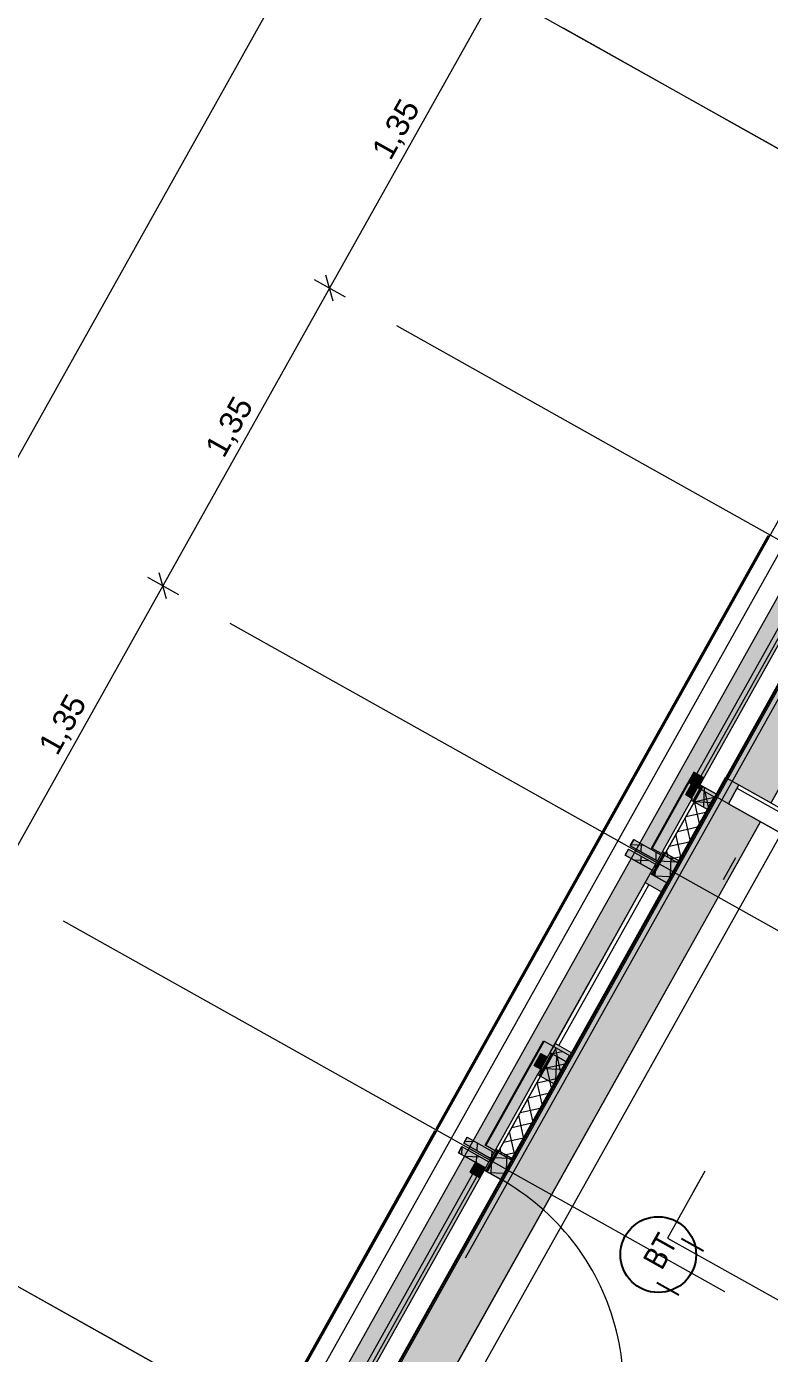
# Model space of a CAD drawing. Header units: metres. Extents: x -36 to 59, y 39 to 183.
# Drawn here: x -13.46 to -10.52, y 137.83 to 143.08 of the extents above; entities that cross this region are included whole.
import ezdxf

# ---------------------------------------------------------------- set-up
doc = ezdxf.new("R2010")
doc.units = ezdxf.units.M
doc.header["$MEASUREMENT"] = 0
for name, pattern in [('Achse', [0.0023, 0.0015, -0.0008]), ('Punktlinie', [0.0035, 0, -0.0035]), ('Strichlinie_ eng', [0.0023, 0.0015, -0.0008]), ('Strichpunktlinie', [0.006703, 0.003528, -0.001764, 0, -0.001411]), ('Wipeout_Contour', [1, 0, -1])]:
    doc.linetypes.add(name, pattern=pattern)
for name, color, linetype in [('00  Raster', 7, 'Continuous'), ('00  Raster Ausbau', 7, 'Continuous'), ('10  Decken', 7, 'Continuous'), ('10  Fassade', 7, 'Continuous'), ('10  Fassade_Deckschraffur', 7, 'Continuous'), ('10  Fassade_Schnittschraffur', 7, 'Continuous'), ('10  Wand Massiv_Deckschraffur', 7, 'Continuous'), ('10  Wand Massiv_Fenster', 7, 'Continuous'), ('20  Absturzsicherung', 7, 'Continuous'), ('20  Möbel', 7, 'Continuous'), ('20  TGA - Revi+BT', 7, 'Continuous'), ('40  Bemaßung 1_ 50 AUSBAU', 7, 'Continuous'), ('Neubau_20  Boden Aufbauten', 7, 'Continuous'), ('Neubau_20  Decke Abhangdecke', 7, 'Continuous'), ('Neubau_20  TGA - Revi+BT', 7, 'Continuous'), ('Neubau_40  Bemaßung 1_50 Achse', 7, 'Continuous')]:
    doc.layers.add(name, color=color, linetype=linetype)
doc.styles.add('ERSTELLTER_STIL_1', font='')
doc.styles.add('ERSTELLTER_STIL_3', font='')
doc.styles.get('ERSTELLTER_STIL_1').set_extended_font_data('Arial')
doc.styles.get('ERSTELLTER_STIL_3').set_extended_font_data('Arial Narrow')
pattern_1 = [(102.605446, (0, 0), (0.048794801, 0.0109118), []), (192.605446, (0, 0), (-0.0109118, 0.048794801), [])]
pattern_2 = [(87.605446, (0, 0), (-0.059947608, 0.00250684), []), (177.605446, (0, 0), (0.00250684, 0.059947608), [])]

msp = doc.modelspace()

# ---------------------------------------------------------------- linework, layer by layer
at = {"layer": 'Neubau_20  Boden Aufbauten', "color": 7, "linetype": 'Continuous', "lineweight": 13, "ltscale": 1000, "flags": 128}
msp.add_lwpolyline([(-8.3577, 128.9862), (-8.096, 128.8395), (7.1144, 155.9862), (4.0389, 157.7094), (4.6255, 158.7563), (1.6945, 160.3985), (1.6556, 160.3291), (1.3067, 160.5246), (1.3908, 160.6747), (1.1415, 160.8144), (-12.0312, 137.3031), (-11.7825, 137.1637), (-11.7642, 137.1964), (-5.6705, 133.7822)], close=True, dxfattribs=at)

# ---------------------------------------------------------------- next in the draw order: wipeouts: each hides what was drawn before it
at = {"color": 254, "linetype": 'Wipeout_Contour', "lineweight": 0, "ltscale": 578.896248}
msp.add_wipeout([(1.5068, 161.8649), (-18.3925, 126.3498), (-18.2219, 126.2542), (1.6769, 161.7686)], dxfattribs=at).dxf.layer = '10  Fassade_Deckschraffur'

# ---------------------------------------------------------------- next in the draw order: wipeouts: each hides what was drawn before it
at = {"color": 254, "linetype": 'Wipeout_Contour', "lineweight": 0, "ltscale": 579.75037}
msp.add_wipeout([(1.2236, 162.0253), (-18.6764, 126.5088), (-18.6188, 126.4766), (1.2811, 161.9927)], dxfattribs=at).dxf.layer = '10  Fassade_Deckschraffur'

# ---------------------------------------------------------------- next in the draw order: wipeouts: each hides what was drawn before it
at = {"color": 254, "linetype": 'Wipeout_Contour', "lineweight": 0, "ltscale": 579.478914}
msp.add_wipeout([(-18.4602, 126.3877), (1.4393, 161.9032), (1.2811, 161.9927), (-18.6188, 126.4766)], dxfattribs=at).dxf.layer = '10  Fassade_Deckschraffur'

# ---------------------------------------------------------------- next in the draw order: wipeouts: each hides what was drawn before it
at = {"color": 254, "linetype": 'Wipeout_Contour', "lineweight": 0, "ltscale": 579.276268}
msp.add_wipeout([(1.4393, 161.9032), (-18.4602, 126.3877), (-18.4575, 126.3862), (1.4419, 161.9017)], dxfattribs=at).dxf.layer = '10  Fassade_Deckschraffur'

# ---------------------------------------------------------------- next in the draw order: wipeouts: each hides what was drawn before it
at = {"color": 254, "linetype": 'Wipeout_Contour', "lineweight": 0, "ltscale": 579.199343}
msp.add_wipeout([(1.4446, 161.9001), (-18.4548, 126.3847), (-18.4016, 126.3549), (1.4977, 161.8701)], dxfattribs=at).dxf.layer = '10  Fassade_Deckschraffur'

# ---------------------------------------------------------------- next in the draw order: wipeouts: each hides what was drawn before it
at = {"color": 254, "linetype": 'Wipeout_Contour', "lineweight": 0, "ltscale": 579.127053}
msp.add_wipeout([(-18.3972, 126.3524), (1.5021, 161.8676), (1.4977, 161.8701), (-18.4016, 126.3549)], dxfattribs=at).dxf.layer = '10  Fassade_Deckschraffur'

# ---------------------------------------------------------------- next in the draw order: wipeouts: each hides what was drawn before it
at = {"color": 254, "linetype": 'Wipeout_Contour', "lineweight": 0, "ltscale": 579.115676}
msp.add_wipeout([(1.5021, 161.8676), (-18.3972, 126.3524), (-18.3925, 126.3498), (1.5068, 161.8649)], dxfattribs=at).dxf.layer = '10  Fassade_Deckschraffur'

# ---------------------------------------------------------------- next in the draw order: hatches: boundary and pattern name
at = {"layer": '10  Wand Massiv_Deckschraffur', "linetype": 'Continuous', "lineweight": 0, "true_color": 0xffffff}
msp.add_hatch(color=7, dxfattribs=at).paths.add_polyline_path([(-18.2218, 126.2542), (1.677, 161.7686), (1.3506, 161.9533), (-18.549, 126.4375)])

# ---------------------------------------------------------------- next in the draw order: linework, layer by layer
at = {"layer": '00  Raster Ausbau', "color": 251, "linetype": 'Achse', "lineweight": 18, "ltscale": 1000, "true_color": 0x5f5f5f}
msp.add_line((-10.4638, 142.586), (-11.3362, 143.0749), dxfattribs=at)
at = {"layer": '00  Raster Ausbau', "color": 9, "linetype": 'Achse', "lineweight": 18, "ltscale": 1000}
for p, q in [((-11.1237, 141.4083), (-11.996, 141.8971)), ((-12.4434, 139.0529), (-13.3158, 139.5417))]:
    msp.add_line(p, q, dxfattribs=at)
at = {"layer": '10  Decken', "color": 7, "linetype": 'Punktlinie', "lineweight": 13, "ltscale": 1000, "flags": 128}
msp.add_lwpolyline([(1.6639, 161.776), (-18.7726, 125.3019), (-16.6353, 124.1043), (-21.0101, 116.2964), (-22.973, 117.3962), (-23.0952, 117.1781), (-10.2099, 109.9585), (-9.9704, 110.3859), (-3.4571, 122.0106), (-0.8442, 120.5466), (0.5391, 119.7715)], dxfattribs=at)
at = {"layer": '10  Fassade', "color": 7, "linetype": 'Strichpunktlinie', "lineweight": 13, "ltscale": 1000}
msp.add_line((-18.3745, 126.3397), (1.5247, 161.8548), dxfattribs=at)
at = {"layer": '10  Fassade', "color": 7, "linetype": 'Continuous', "lineweight": 13, "ltscale": 1000}
for p, q in [((-11.0576, 139.864), (-11.0711, 139.84)), ((-11.0784, 139.8269), (-11.0918, 139.8029)), ((-11.0784, 139.8269), (-10.9715, 139.767)), ((-11.4256, 139.0179), (-11.452, 138.9708)), ((-11.7175, 138.6862), (-11.7309, 138.6622)), ((-11.7383, 138.6492), (-11.7517, 138.6252)), ((-11.7383, 138.6492), (-11.6314, 138.5893))]:
    msp.add_line(p, q, dxfattribs=at)
at = {"layer": '10  Fassade', "color": 7, "linetype": 'Continuous', "lineweight": 18, "ltscale": 1000, "flags": 128}
for points in [[(-18.6764, 126.5088), (1.2236, 162.0253)], [(-18.6188, 126.4766), (1.2811, 161.9927)], [(-18.4602, 126.3877), (1.4393, 161.9032)], [(-18.4575, 126.3862), (1.4419, 161.9017)], [(-18.4548, 126.3847), (1.4446, 161.9001)], [(-18.4016, 126.3549), (1.4977, 161.8701)], [(-18.3972, 126.3524), (1.5021, 161.8676)], [(-18.3925, 126.3498), (1.5068, 161.8649)], [(-18.2219, 126.2542), (1.6769, 161.7686)]]:
    msp.add_lwpolyline(points, dxfattribs=at)
at = {"layer": '10  Fassade', "color": 7, "linetype": 'Strichlinie_ eng', "lineweight": 18, "ltscale": 1000, "flags": 128}
for points in [[(1.4333, 161.9065), (1.0653, 161.2497), (0.9101, 160.9727), (0.4643, 160.1771), (0.2502, 159.795), (-0.2545, 158.8942), (-0.4097, 158.6172), (-0.8555, 157.8216), (-1.0696, 157.4395), (-1.5743, 156.5388), (-1.7294, 156.2618), (-2.1752, 155.4662), (-2.3893, 155.0841), (-2.894, 154.1833), (-3.0492, 153.9063), (-3.495, 153.1107), (-3.7091, 152.7286), (-4.2138, 151.8278), (-4.369, 151.5509), (-4.8148, 150.7552), (-5.0289, 150.3731), (-5.5336, 149.4724), (-5.6888, 149.1954), (-6.1346, 148.3998), (-6.3487, 148.0177), (-6.8533, 147.1169), (-7.0085, 146.8399), (-7.4543, 146.0443), (-7.6684, 145.6622), (-8.1731, 144.7615), (-8.3283, 144.4845), (-8.7741, 143.6889), (-8.9882, 143.3067), (-9.4929, 142.406), (-9.6481, 142.129), (-10.0939, 141.3334), (-10.308, 140.9513), (-10.8127, 140.0505), (-10.9679, 139.7736), (-11.4136, 138.9779), (-11.6277, 138.5958), (-12.1324, 137.6951), (-12.2876, 137.4181), (-12.7334, 136.6225), (-12.9475, 136.2404), (-13.4522, 135.3396), (-13.6074, 135.0626), (-14.0532, 134.267), (-14.2673, 133.8849), (-14.772, 132.9842), (-14.9272, 132.7072), (-15.373, 131.9115), (-15.5871, 131.5294), (-16.0917, 130.6287), (-16.2469, 130.3517), (-16.6927, 129.5561), (-16.9068, 129.174), (-17.4115, 128.2732), (-17.5667, 127.9962), (-18.0125, 127.2006), (-18.4661, 126.391)], [(1.4986, 161.8696), (1.1307, 161.213), (0.9755, 160.9361), (0.5297, 160.1404), (0.3156, 159.7583), (-0.189, 158.8576), (-0.3442, 158.5806), (-0.79, 157.785), (-1.0041, 157.4029), (-1.5088, 156.5021), (-1.664, 156.2251), (-2.1098, 155.4295), (-2.3239, 155.0474), (-2.8286, 154.1467), (-2.9838, 153.8697), (-3.4296, 153.074), (-3.6437, 152.6919), (-4.1484, 151.7912), (-4.3036, 151.5142), (-4.7494, 150.7186), (-4.9634, 150.3365), (-5.4681, 149.4357), (-5.6233, 149.1587), (-6.0691, 148.3631), (-6.2832, 147.981), (-6.7879, 147.0803), (-6.9431, 146.8033), (-7.3889, 146.0077), (-7.603, 145.6255), (-8.1077, 144.7248), (-8.2629, 144.4478), (-8.7087, 143.6522), (-8.9228, 143.2701), (-9.4275, 142.3693), (-9.5827, 142.0924), (-10.0284, 141.2967), (-10.2425, 140.9146), (-10.7472, 140.0139), (-10.9024, 139.7369), (-11.3482, 138.9413), (-11.5623, 138.5592), (-12.067, 137.6584), (-12.2222, 137.3814), (-12.668, 136.5858), (-12.8821, 136.2037), (-13.3868, 135.303), (-13.542, 135.026), (-13.9878, 134.2303), (-14.2019, 133.8482), (-14.7065, 132.9475), (-14.8617, 132.6705), (-15.3075, 131.8749), (-15.5216, 131.4928), (-16.0263, 130.592), (-16.1815, 130.315), (-16.6273, 129.5194), (-16.8414, 129.1373), (-17.3461, 128.2366), (-17.5013, 127.9596), (-17.9471, 127.164), (-18.4007, 126.3544)], [(-10.8518, 140.0421), (-10.8283, 140.084)], [(-10.8283, 140.084), (-10.8022, 140.0693)], [(-10.8256, 140.0274), (-10.8518, 140.0421)], [(-11.0711, 139.84), (-11.0576, 139.864)], [(-10.9642, 139.7801), (-11.0711, 139.84)], [(-11.0576, 139.864), (-10.9507, 139.8041)], [(-11.0918, 139.8029), (-11.0784, 139.8269)], [(-10.985, 139.743), (-11.0918, 139.8029)], [(-11.0784, 139.8269), (-10.9715, 139.767)], [(-11.452, 138.9708), (-11.4256, 139.0179)], [(-11.4256, 139.0179), (-11.3995, 139.0032)], [(-11.4259, 138.9561), (-11.452, 138.9708)], [(-11.7309, 138.6622), (-11.7175, 138.6862)], [(-11.7175, 138.6862), (-11.6106, 138.6264)], [(-11.7517, 138.6252), (-11.7383, 138.6492)], [(-11.7383, 138.6492), (-11.6314, 138.5893)], [(-11.6241, 138.6024), (-11.7309, 138.6622)], [(-11.6448, 138.5653), (-11.7517, 138.6252)]]:
    msp.add_lwpolyline(points, dxfattribs=at)
at = {"layer": '10  Wand Massiv_Fenster', "color": 7, "linetype": 'Continuous', "lineweight": 13, "ltscale": 1000}
for p, q in [((1.3506, 161.9533), (-18.549, 126.4375)), ((1.677, 161.7686), (-18.2218, 126.2542))]:
    msp.add_line(p, q, dxfattribs=at)
at = {"layer": '40  Bemaßung 1_ 50 AUSBAU', "color": 7, "linetype": 'Continuous', "lineweight": 13, "ltscale": 1000}
for p, q in [((-11.6022, 143.2239), (-12.2621, 142.0462)), ((-12.2477, 141.9952), (-12.2765, 142.0973)), ((-12.2621, 142.0462), (-12.922, 140.8685)), ((-12.3235, 142.0806), (-12.2008, 142.0118)), ((-12.9834, 140.9028), (-12.8607, 140.8341)), ((-12.9076, 140.8174), (-12.9364, 140.9195)), ((-12.922, 140.8685), (-13.5819, 139.6907))]:
    msp.add_line(p, q, dxfattribs=at)
at = {"layer": 'Neubau_20  Decke Abhangdecke', "color": 7, "linetype": 'Continuous', "lineweight": 13, "ltscale": 1000, "flags": 128}
msp.add_lwpolyline([(6.8155, 157.5292), (1.7076, 160.3912), (1.6599, 160.3061), (1.2848, 160.5163), (1.3777, 160.6821), (1.225, 160.7676), (-9.2843, 142.0111), (-9.3026, 141.9784), (-11.9299, 137.2893)], dxfattribs=at)
at = {"layer": 'Neubau_20  TGA - Revi+BT', "color": 1, "linetype": 'Continuous', "lineweight": 25, "ltscale": 1000}
for p, q in [((-10.7806, 138.2358), (-10.8679, 138.2847)), ((-10.8784, 138.0613), (-10.9656, 138.1102))]:
    msp.add_line(p, q, dxfattribs=at)
msp.add_circle((-10.9604, 138.2219), 0.15, dxfattribs=at)
at = {"layer": 'Neubau_40  Bemaßung 1_50 Achse', "color": 7, "linetype": 'Continuous', "lineweight": 13, "ltscale": 1000}
msp.add_line((-14.8961, 138.8796), (-12.2565, 143.5905), dxfattribs=at)

# ---------------------------------------------------------------- next in the draw order: texts
at = {"layer": '20  TGA - Revi+BT', "color": 1, "linetype": 'Continuous', "lineweight": 25, "insert": (-10.9208, 138.2936), "char_height": 0.09, "attachment_point": 6, "rotation": 60.7378, "style": 'ERSTELLTER_STIL_3'}
msp.add_mtext('\\A1;{\\pqr;\\fArial Narrow|b0|i0|c0|p38;BT }', dxfattribs=at)
at = {"layer": '40  Bemaßung 1_ 50 AUSBAU', "color": 7, "linetype": 'Continuous', "lineweight": 13, "char_height": 0.09, "width": 0.239452, "attachment_point": 7, "rotation": 60.738, "style": 'ERSTELLTER_STIL_1'}
for insert in [(-12.0064, 142.5394), (-12.6663, 141.3617), (-13.3262, 140.184)]:
    msp.add_mtext('\\A1;{\\pql;\\fArial|b0|i0|c0|p38;1,35}', dxfattribs=dict(at, insert=insert))

# ---------------------------------------------------------------- next in the draw order: wipeouts: each hides what was drawn before it
at = {"color": 254, "linetype": 'Wipeout_Contour', "lineweight": 0, "ltscale": 561.285315}
msp.add_wipeout([(-10.9434, 139.8172), (-10.878, 139.7805), (-10.7641, 139.9838), (-10.8295, 140.0204)], dxfattribs=at).dxf.layer = '10  Fassade_Deckschraffur'
at = {"color": 254, "linetype": 'Wipeout_Contour', "lineweight": 0, "ltscale": 559.216713}
msp.add_wipeout([(-11.3892, 139.0216), (-11.3238, 138.9849), (-10.9269, 139.6933), (-10.9923, 139.7299)], dxfattribs=at).dxf.layer = '10  Fassade_Deckschraffur'
at = {"color": 254, "linetype": 'Wipeout_Contour', "lineweight": 0, "ltscale": 556.975043}
msp.add_wipeout([(-11.6033, 138.6394), (-11.5379, 138.6028), (-11.3727, 138.8977), (-11.4381, 138.9343)], dxfattribs=at).dxf.layer = '10  Fassade_Deckschraffur'
at = {"color": 254, "linetype": 'Wipeout_Contour', "lineweight": 0, "ltscale": 554.523215}
msp.add_wipeout([(-12.1156, 137.7252), (-12.0501, 137.6885), (-11.5843, 138.5199), (-11.6497, 138.5566)], dxfattribs=at).dxf.layer = '10  Fassade_Deckschraffur'

# ---------------------------------------------------------------- next in the draw order: hatches: boundary and pattern name
at = {"layer": '10  Fassade', "linetype": 'Continuous', "lineweight": 0, "true_color": 0xffffff}
for points in [[(-10.9876, 139.8304), (-10.9849, 139.829), (-10.8388, 140.0898), (-10.8414, 140.0913)], [(-11.6462, 138.6549), (-11.6436, 138.6534), (-11.4122, 139.0665), (-11.4148, 139.068)], [(-11.5433, 138.5972), (-11.5415, 138.5962), (-11.3101, 139.0093), (-11.3118, 139.0103)]]:
    msp.add_hatch(color=7, dxfattribs=at).paths.add_polyline_path(points)
at = {"layer": '10  Fassade', "linetype": 'Continuous', "lineweight": 13, "true_color": 0x000100}
h = msp.add_hatch(dxfattribs=at)
h.set_pattern_fill('Dämmung__hart_2_0002', color=98, style=0, pattern_type=2)
h.set_pattern_definition(pattern_1)
h.paths.add_polyline_path([(-11.5956, 138.6265), (-11.5433, 138.5972), (-11.3118, 139.0103), (-11.3642, 139.0396)])
at = {"layer": '10  Fassade_Schnittschraffur', "linetype": 'Continuous', "lineweight": 0, "true_color": 0xffffff}
for points in [[(-11.0576, 139.864), (-11.0711, 139.84), (-10.9642, 139.7801), (-10.9507, 139.8041)], [(-11.0918, 139.8029), (-10.985, 139.743), (-10.9715, 139.767), (-11.0784, 139.8269)], [(-11.4256, 139.0179), (-11.452, 138.9708), (-11.4259, 138.9561), (-11.3995, 139.0032)], [(-11.6106, 138.6264), (-11.7175, 138.6862), (-11.7309, 138.6622), (-11.6241, 138.6024)], [(-11.7517, 138.6252), (-11.6448, 138.5653), (-11.6314, 138.5893), (-11.7383, 138.6492)], [(-11.6241, 138.6024), (-11.6277, 138.5958), (-11.6314, 138.5893), (-11.6448, 138.5653), (-11.6497, 138.5566), (-11.5843, 138.5199), (-11.5379, 138.6028), (-11.6033, 138.6394)], [(-11.6498, 138.5564), (-11.5844, 138.5197), (-11.6497, 138.5566)]]:
    msp.add_hatch(color=7, dxfattribs=at).paths.add_polyline_path(points)
at = {"layer": '10  Fassade_Schnittschraffur', "linetype": 'Continuous', "lineweight": 13, "true_color": 0x000100}
h = msp.add_hatch(dxfattribs=at)
h.set_pattern_fill('Dämmung__hart_1_0002', color=98, style=0, pattern_type=2)
h.set_pattern_definition(pattern_2)
h.paths.add_polyline_path([(-11.0576, 139.864), (-11.0711, 139.84), (-10.9642, 139.7801), (-10.9507, 139.8041)])
h = msp.add_hatch(dxfattribs=at)
h.set_pattern_fill('Dämmung__hart_1_0002', color=98, style=0, pattern_type=2)
h.set_pattern_definition(pattern_2)
h.paths.add_polyline_path([(-11.0918, 139.8029), (-10.985, 139.743), (-10.9715, 139.767), (-11.0784, 139.8269)])
h = msp.add_hatch(dxfattribs=at)
h.set_pattern_fill('Dämmung__hart_1_0002', color=98, style=0, pattern_type=2)
h.set_pattern_definition(pattern_2)
h.paths.add_polyline_path([(-11.4256, 139.0179), (-11.452, 138.9708), (-11.4259, 138.9561), (-11.3995, 139.0032)])
h = msp.add_hatch(dxfattribs=at)
h.set_pattern_fill('Dämmung__hart_1_0002', color=98, style=0, pattern_type=2)
h.set_pattern_definition(pattern_2)
h.paths.add_polyline_path([(-11.6106, 138.6264), (-11.7175, 138.6862), (-11.7309, 138.6622), (-11.6241, 138.6024)])
h = msp.add_hatch(dxfattribs=at)
h.set_pattern_fill('Dämmung__hart_1_0002', color=98, style=0, pattern_type=2)
h.set_pattern_definition(pattern_2)
h.paths.add_polyline_path([(-11.7517, 138.6252), (-11.6448, 138.5653), (-11.6314, 138.5893), (-11.7383, 138.6492)])
h = msp.add_hatch(dxfattribs=at)
h.set_pattern_fill('Dämmung__hart_1_0002', color=98, style=0, pattern_type=2)
h.set_pattern_definition(pattern_2)
h.paths.add_polyline_path([(-11.6241, 138.6024), (-11.6277, 138.5958), (-11.6314, 138.5893), (-11.6448, 138.5653), (-11.6497, 138.5566), (-11.5843, 138.5199), (-11.5379, 138.6028), (-11.6033, 138.6394)])
at = {"layer": '20  Absturzsicherung', "linetype": 'Continuous', "lineweight": 0, "true_color": 0xffffff}
msp.add_hatch(color=7, dxfattribs=at).paths.add_polyline_path([(-11.7061, 138.548), (-11.6668, 138.526), (-11.6448, 138.5653), (-11.6841, 138.5873)])

# ---------------------------------------------------------------- next in the draw order: linework, layer by layer
at = {"layer": '00  Raster Ausbau', "color": 9, "linetype": 'Achse', "lineweight": 18, "ltscale": 1000}
msp.add_line((-11.571, 138.5641), (-10.6986, 138.0752), dxfattribs=at)
at = {"layer": '10  Fassade', "color": 7, "linetype": 'Continuous', "lineweight": 13, "ltscale": 1000}
for p, q in [((-10.8283, 140.084), (-10.8518, 140.0421)), ((-10.8518, 140.0421), (-10.8256, 140.0274)), ((-10.8256, 140.0274), (-10.8295, 140.0204)), ((-11.0711, 139.84), (-10.9642, 139.7801)), ((-11.0576, 139.864), (-10.9507, 139.8041)), ((-11.0918, 139.8029), (-10.985, 139.743)), ((-10.9434, 139.8172), (-10.9507, 139.8041)), ((-10.9434, 139.8172), (-10.878, 139.7805)), ((-10.985, 139.743), (-10.9923, 139.7299)), ((-10.9642, 139.7801), (-10.9715, 139.767)), ((-11.4256, 139.0179), (-11.3995, 139.0032)), ((-11.452, 138.9708), (-11.4259, 138.9561)), ((-11.4259, 138.9561), (-11.4381, 138.9343)), ((-11.3238, 138.9849), (-11.3727, 138.8977)), ((-11.4381, 138.9343), (-11.3727, 138.8977)), ((-11.7175, 138.6862), (-11.6106, 138.6264)), ((-11.7309, 138.6622), (-11.6241, 138.6024)), ((-11.6033, 138.6394), (-11.6106, 138.6264)), ((-11.6033, 138.6394), (-11.5379, 138.6028)), ((-11.7517, 138.6252), (-11.6448, 138.5653)), ((-11.5379, 138.6028), (-11.5843, 138.5199)), ((-11.6448, 138.5653), (-11.6497, 138.5566)), ((-11.6497, 138.5566), (-11.5843, 138.5199))]:
    msp.add_line(p, q, dxfattribs=at)
at = {"layer": '10  Fassade', "color": 7, "linetype": 'Continuous', "lineweight": 18, "ltscale": 1000, "flags": 128}
for points in [[(-10.9876, 139.8304), (-10.8414, 140.0913), (-10.8388, 140.0898), (-10.9849, 139.829)], [(-11.6462, 138.6549), (-11.4148, 139.068), (-11.4122, 139.0665), (-11.6436, 138.6534)], [(-11.6436, 138.6534), (-11.4122, 139.0665), (-11.3642, 139.0396), (-11.5956, 138.6265)], [(-11.5956, 138.6265), (-11.3642, 139.0396), (-11.3118, 139.0103), (-11.5433, 138.5972)], [(-11.5433, 138.5972), (-11.3118, 139.0103), (-11.3101, 139.0093), (-11.5415, 138.5962)], [(-11.6497, 138.5566), (-11.5844, 138.5197)]]:
    msp.add_lwpolyline(points, close=True, dxfattribs=at)
for points in [[(-10.8295, 140.0204), (-10.9434, 139.8172)], [(-10.7641, 139.9838), (-10.878, 139.7805)], [(-10.9923, 139.7299), (-11.3892, 139.0216)], [(-10.9269, 139.6933), (-11.3238, 138.9849)], [(-11.4381, 138.9343), (-11.6033, 138.6394)], [(-11.3727, 138.8977), (-11.5379, 138.6028)], [(-11.6497, 138.5566), (-12.1156, 137.7252)], [(-11.5843, 138.5199), (-12.0501, 137.6885)]]:
    msp.add_lwpolyline(points, dxfattribs=at)
at = {"layer": '10  Fassade', "color": 7, "linetype": 'Continuous', "lineweight": 13, "ltscale": 1000, "flags": 128}
msp.add_lwpolyline([(-11.6241, 138.6024), (-11.6277, 138.5958), (-11.6314, 138.5893)], dxfattribs=at)
at = {"layer": '10  Fassade', "color": 7, "linetype": 'Continuous', "lineweight": 13, "ltscale": 1000}
msp.add_arc((-12.05, 137.6887), 0.9526, 330.1365, 60.738, dxfattribs=at)
at = {"layer": '20  Absturzsicherung', "color": 7, "linetype": 'Continuous', "lineweight": 18, "ltscale": 1000, "flags": 128}
msp.add_lwpolyline([(-11.7061, 138.548), (-11.6668, 138.526), (-11.6448, 138.5653), (-11.6841, 138.5873)], close=True, dxfattribs=at)

# ---------------------------------------------------------------- next in the draw order: wipeouts: each hides what was drawn before it
at = {"color": 254, "linetype": 'Wipeout_Contour', "lineweight": 0, "ltscale": 563.491927}
msp.add_wipeout([(-10.7958, 140.0806), (-10.7304, 140.044), (-10.2645, 140.8754), (-10.33, 140.912)], dxfattribs=at).dxf.layer = '10  Fassade_Deckschraffur'

# ---------------------------------------------------------------- next in the draw order: hatches: boundary and pattern name
at = {"layer": '10  Fassade', "linetype": 'Continuous', "lineweight": 13, "true_color": 0x000100}
h = msp.add_hatch(dxfattribs=at)
h.set_pattern_fill('Dämmung__hart_2_0002', color=98, style=0, pattern_type=2)
h.set_pattern_definition(pattern_1)
h.paths.add_polyline_path([(-10.937, 139.8021), (-10.8846, 139.7728), (-10.7385, 140.0336), (-10.7908, 140.0629)])
at = {"layer": '10  Fassade', "linetype": 'Continuous', "lineweight": 0, "true_color": 0xffffff}
msp.add_hatch(color=7, dxfattribs=at).paths.add_polyline_path([(-10.8846, 139.7728), (-10.8829, 139.7718), (-10.7367, 140.0326), (-10.7385, 140.0336)])
at = {"layer": '10  Fassade_Schnittschraffur', "linetype": 'Continuous', "lineweight": 0, "true_color": 0xffffff}
for points in [[(-10.8022, 140.0693), (-10.8283, 140.084), (-10.8518, 140.0421), (-10.8256, 140.0274)], [(-10.7958, 140.0806), (-10.8022, 140.0693), (-10.8256, 140.0274), (-10.8295, 140.0204), (-10.7641, 139.9838), (-10.7304, 140.044)], [(-10.7958, 140.0806), (-10.7304, 140.044), (-10.7957, 140.0808)]]:
    msp.add_hatch(color=7, dxfattribs=at).paths.add_polyline_path(points)
at = {"layer": '10  Fassade_Schnittschraffur', "linetype": 'Continuous', "lineweight": 13, "true_color": 0x000100}
h = msp.add_hatch(dxfattribs=at)
h.set_pattern_fill('Dämmung__hart_1_0002', color=98, style=0, pattern_type=2)
h.set_pattern_definition(pattern_2)
h.paths.add_polyline_path([(-10.8022, 140.0693), (-10.8283, 140.084), (-10.8518, 140.0421), (-10.8256, 140.0274)])
h = msp.add_hatch(dxfattribs=at)
h.set_pattern_fill('Dämmung__hart_1_0002', color=98, style=0, pattern_type=2)
h.set_pattern_definition(pattern_2)
h.paths.add_polyline_path([(-10.7958, 140.0806), (-10.8022, 140.0693), (-10.8256, 140.0274), (-10.8295, 140.0204), (-10.7641, 139.9838), (-10.7304, 140.044)])

# ---------------------------------------------------------------- next in the draw order: linework, layer by layer
at = {"layer": '10  Fassade', "color": 7, "linetype": 'Continuous', "lineweight": 13, "ltscale": 1000}
for p, q in [((-10.8283, 140.084), (-10.8022, 140.0693)), ((-10.7958, 140.0806), (-10.8022, 140.0693)), ((-10.7958, 140.0806), (-10.7304, 140.044)), ((-10.8295, 140.0204), (-10.7641, 139.9838)), ((-10.7304, 140.044), (-10.7641, 139.9838))]:
    msp.add_line(p, q, dxfattribs=at)
at = {"layer": '10  Fassade', "color": 7, "linetype": 'Continuous', "lineweight": 18, "ltscale": 1000, "flags": 128}
for points in [[(-10.33, 140.912), (-10.7958, 140.0806)], [(-10.2645, 140.8754), (-10.7304, 140.044)]]:
    msp.add_lwpolyline(points, dxfattribs=at)
for points in [[(-10.9849, 139.829), (-10.8388, 140.0898), (-10.7908, 140.0629), (-10.937, 139.8021)], [(-10.937, 139.8021), (-10.7908, 140.0629), (-10.7385, 140.0336), (-10.8846, 139.7728)], [(-10.7304, 140.044), (-10.7957, 140.0808)], [(-10.8846, 139.7728), (-10.7385, 140.0336), (-10.7367, 140.0326), (-10.8829, 139.7718)]]:
    msp.add_lwpolyline(points, close=True, dxfattribs=at)

# ---------------------------------------------------------------- next in the draw order: wipeouts: each hides what was drawn before it
at = {"color": 254, "linetype": 'Wipeout_Contour', "lineweight": 0, "ltscale": 559.216513}
msp.add_wipeout([(-11.3691, 139.0575), (-11.3036, 139.0208), (-10.947, 139.6573), (-11.0124, 139.694)], dxfattribs=at).dxf.layer = '10  Fassade_Deckschraffur'

# ---------------------------------------------------------------- next in the draw order: hatches: boundary and pattern name
at = {"layer": '10  Fassade_Schnittschraffur', "linetype": 'Continuous', "lineweight": 0, "true_color": 0xffffff}
for points in [[(-10.9434, 139.8172), (-10.9507, 139.8041), (-10.9642, 139.7801), (-10.9715, 139.767), (-10.985, 139.743), (-10.9923, 139.7299), (-10.9269, 139.6933), (-10.878, 139.7805)], [(-10.9924, 139.7298), (-11.0124, 139.694), (-10.947, 139.6573), (-10.927, 139.6931)], [(-10.9924, 139.7298), (-10.927, 139.6931), (-10.9923, 139.7299)], [(-11.3237, 138.9851), (-11.3036, 139.0208), (-11.3691, 139.0575), (-11.3891, 139.0217)], [(-11.3892, 139.0216), (-11.3995, 139.0032), (-11.4259, 138.9561), (-11.4381, 138.9343), (-11.3727, 138.8977), (-11.3238, 138.9849)], [(-11.3892, 139.0216), (-11.3238, 138.9849), (-11.3891, 139.0217)]]:
    msp.add_hatch(color=7, dxfattribs=at).paths.add_polyline_path(points)
at = {"layer": '10  Fassade_Schnittschraffur', "linetype": 'Continuous', "lineweight": 13, "true_color": 0x000100}
h = msp.add_hatch(dxfattribs=at)
h.set_pattern_fill('Dämmung__hart_1_0002', color=98, style=0, pattern_type=2)
h.set_pattern_definition(pattern_2)
h.paths.add_polyline_path([(-10.9434, 139.8172), (-10.9507, 139.8041), (-10.9642, 139.7801), (-10.9715, 139.767), (-10.985, 139.743), (-10.9923, 139.7299), (-10.9269, 139.6933), (-10.878, 139.7805)])
h = msp.add_hatch(dxfattribs=at)
h.set_pattern_fill('Dämmung__hart_1_0002', color=98, style=0, pattern_type=2)
h.set_pattern_definition(pattern_2)
h.paths.add_polyline_path([(-11.3892, 139.0216), (-11.3995, 139.0032), (-11.4259, 138.9561), (-11.4381, 138.9343), (-11.3727, 138.8977), (-11.3238, 138.9849)])

# ---------------------------------------------------------------- next in the draw order: linework, layer by layer
at = {"layer": '10  Fassade', "color": 7, "linetype": 'Continuous', "lineweight": 13, "ltscale": 1000}
for p, q in [((-10.878, 139.7805), (-10.9269, 139.6933)), ((-10.9923, 139.7299), (-10.9269, 139.6933)), ((-11.3892, 139.0216), (-11.3995, 139.0032)), ((-11.3892, 139.0216), (-11.3238, 138.9849))]:
    msp.add_line(p, q, dxfattribs=at)
at = {"layer": '10  Fassade', "color": 7, "linetype": 'Continuous', "lineweight": 18, "ltscale": 1000}
for p, q in [((-11.0124, 139.694), (-11.3691, 139.0575)), ((-11.3542, 139.0492), (-10.9976, 139.6857)), ((-11.3036, 139.0208), (-10.947, 139.6573))]:
    msp.add_line(p, q, dxfattribs=at)
at = {"layer": '10  Fassade', "color": 7, "linetype": 'Continuous', "lineweight": 18, "ltscale": 1000, "flags": 128}
for points in [[(-10.9924, 139.7298), (-11.0124, 139.694), (-10.947, 139.6573), (-10.927, 139.6931)], [(-10.9923, 139.7299), (-10.927, 139.6931)], [(-11.3237, 138.9851), (-11.3036, 139.0208), (-11.3691, 139.0575), (-11.3891, 139.0217)], [(-11.3238, 138.9849), (-11.3891, 139.0217)]]:
    msp.add_lwpolyline(points, close=True, dxfattribs=at)
at = {"layer": '20  Möbel', "color": 253, "linetype": 'Strichlinie_ eng', "lineweight": 18, "ltscale": 1000, "true_color": 0x9f9f9f, "flags": 128}
msp.add_lwpolyline([(-9.0391, 138.3776), (-10.4349, 139.1597), (-10.9237, 138.2873), (-9.5279, 137.5052)], close=True, dxfattribs=at)

# ---------------------------------------------------------------- next in the draw order: wipeouts: each hides what was drawn before it
at = {"color": 254, "linetype": 'Wipeout_Contour', "lineweight": 0, "ltscale": 560.879132}
msp.add_wipeout([(-10.6413, 140.0803), (-10.6828, 140.0061), (-9.9565, 139.5991), (-9.9149, 139.6733)], dxfattribs=at).dxf.layer = '10  Fassade_Schnittschraffur'

# ---------------------------------------------------------------- next in the draw order: hatches: boundary and pattern name
at = {"layer": '10  Fassade_Schnittschraffur', "linetype": 'Continuous', "lineweight": 0, "true_color": 0xffffff}
msp.add_hatch(color=7, dxfattribs=at).paths.add_polyline_path([(-10.6936, 140.1096), (-10.7352, 140.0354), (-10.6828, 140.0061), (-10.6413, 140.0803)])

# ---------------------------------------------------------------- next in the draw order: linework, layer by layer
at = {"layer": '10  Fassade', "color": 7, "linetype": 'Continuous', "lineweight": 18, "ltscale": 1000}
for p, q in [((-10.6486, 140.0672), (-9.9222, 139.6602)), ((-10.6413, 140.0803), (-9.9149, 139.6733)), ((-10.6828, 140.0061), (-9.9565, 139.5991))]:
    msp.add_line(p, q, dxfattribs=at)
at = {"layer": '10  Fassade', "color": 7, "linetype": 'Continuous', "lineweight": 18, "ltscale": 1000, "flags": 128}
for points in [[(-10.6936, 140.1096), (-10.6413, 140.0803), (-10.6828, 140.0061), (-10.7352, 140.0354)], [(-10.6413, 140.0803), (-9.9149, 139.6733), (-9.9565, 139.5991), (-10.6828, 140.0061)]]:
    msp.add_lwpolyline(points, close=True, dxfattribs=at)

# ---------------------------------------------------------------- next in the draw order: wipeouts: each hides what was drawn before it
at = {"color": 254, "linetype": 'Wipeout_Contour', "lineweight": 0, "ltscale": 561.364374}
msp.add_wipeout([(-10.5207, 141.0647), (-10.5242, 141.0667), (-11.839, 138.7199), (-11.8355, 138.718)], dxfattribs=at).dxf.layer = '10  Fassade_Deckschraffur'

# ---------------------------------------------------------------- next in the draw order: hatches: boundary and pattern name
at = {"layer": '20  Absturzsicherung', "linetype": 'Continuous', "lineweight": 0, "true_color": 0xffffff}
for points in [[(-10.8195, 140.1048), (-10.8021, 140.095), (-10.347, 140.9072), (-10.3644, 140.917)], [(-10.8414, 140.0913), (-10.8022, 140.0693), (-10.7802, 140.1086), (-10.8194, 140.1305)]]:
    msp.add_hatch(color=7, dxfattribs=at).paths.add_polyline_path(points)

# ---------------------------------------------------------------- next in the draw order: linework, layer by layer
at = {"layer": '00  Raster Ausbau', "color": 9, "linetype": 'Achse', "lineweight": 18, "ltscale": 1000}
msp.add_line((-10.2513, 140.9195), (-11.1237, 141.4083), dxfattribs=at)
at = {"layer": '00  Raster Ausbau', "color": 251, "linetype": 'Achse', "lineweight": 18, "ltscale": 1000, "true_color": 0x5f5f5f}
for p, q in [((-11.7835, 140.2306), (-12.6559, 140.7194)), ((-10.9111, 139.7418), (-11.7835, 140.2306)), ((-10.9111, 139.7418), (-10.0388, 139.253))]:
    msp.add_line(p, q, dxfattribs=at)
at = {"layer": '10  Fassade', "color": 7, "linetype": 'Continuous', "lineweight": 25, "ltscale": 1000, "flags": 128}
msp.add_lwpolyline([(-10.5242, 141.0667), (-10.5207, 141.0647)], dxfattribs=at)
at = {"layer": '20  Absturzsicherung', "color": 7, "linetype": 'Continuous', "lineweight": 18, "ltscale": 1000, "flags": 128}
for points in [[(-10.8195, 140.1048), (-10.8021, 140.095), (-10.347, 140.9072), (-10.3644, 140.917)], [(-10.8414, 140.0913), (-10.8022, 140.0693), (-10.7802, 140.1086), (-10.8194, 140.1305)]]:
    msp.add_lwpolyline(points, close=True, dxfattribs=at)

# ---------------------------------------------------------------- next in the draw order: wipeouts: each hides what was drawn before it
at = {"color": 254, "linetype": 'Wipeout_Contour', "lineweight": 0, "ltscale": 552.426113}
msp.add_wipeout([(-11.8404, 138.7093), (-11.8439, 138.7112), (-13.1588, 136.3645), (-13.1553, 136.3625)], dxfattribs=at).dxf.layer = '10  Fassade_Deckschraffur'

# ---------------------------------------------------------------- next in the draw order: hatches: boundary and pattern name
at = {"layer": '20  Absturzsicherung', "linetype": 'Continuous', "lineweight": 0, "true_color": 0xffffff}
msp.add_hatch(color=7, dxfattribs=at).paths.add_polyline_path([(-12.1393, 137.7493), (-12.1218, 137.7396), (-11.6668, 138.5518), (-11.6842, 138.5615)])

# ---------------------------------------------------------------- next in the draw order: linework, layer by layer
at = {"layer": '00  Raster', "color": 7, "linetype": 'Strichpunktlinie', "lineweight": 13, "ltscale": 1000}
for p, q in [((-23.386, 116.0453), (2.099, 161.5296)), ((7.6958, 132.4112), (-12.0341, 143.4659)), ((5.0352, 127.7121), (-14.6736, 138.755))]:
    msp.add_line(p, q, dxfattribs=at)
at = {"layer": '00  Raster Ausbau', "color": 9, "linetype": 'Achse', "lineweight": 18, "ltscale": 1000}
msp.add_line((-11.571, 138.5641), (-12.4434, 139.0529), dxfattribs=at)
at = {"layer": '00  Raster Ausbau', "color": 251, "linetype": 'Achse', "lineweight": 18, "ltscale": 1000, "true_color": 0x5f5f5f}
for p, q in [((-13.1033, 137.8751), (-13.9757, 138.3639)), ((-12.2309, 137.3863), (-13.1033, 137.8751))]:
    msp.add_line(p, q, dxfattribs=at)
at = {"layer": '10  Fassade', "color": 7, "linetype": 'Continuous', "lineweight": 25, "ltscale": 1000, "flags": 128}
for points in [[(-11.839, 138.7199), (-10.5242, 141.0667)], [(-11.8355, 138.718), (-10.5207, 141.0647)], [(-13.1588, 136.3645), (-11.8439, 138.7112)], [(-13.1553, 136.3625), (-11.8404, 138.7093)], [(-11.8439, 138.7112), (-11.8404, 138.7093)], [(-11.839, 138.7199), (-11.8355, 138.718)]]:
    msp.add_lwpolyline(points, dxfattribs=at)
at = {"layer": '20  Absturzsicherung', "color": 7, "linetype": 'Continuous', "lineweight": 18, "ltscale": 1000, "flags": 128}
msp.add_lwpolyline([(-12.1393, 137.7493), (-12.1218, 137.7396), (-11.6668, 138.5518), (-11.6842, 138.5615)], close=True, dxfattribs=at)

doc.saveas('drawing.dxf')
